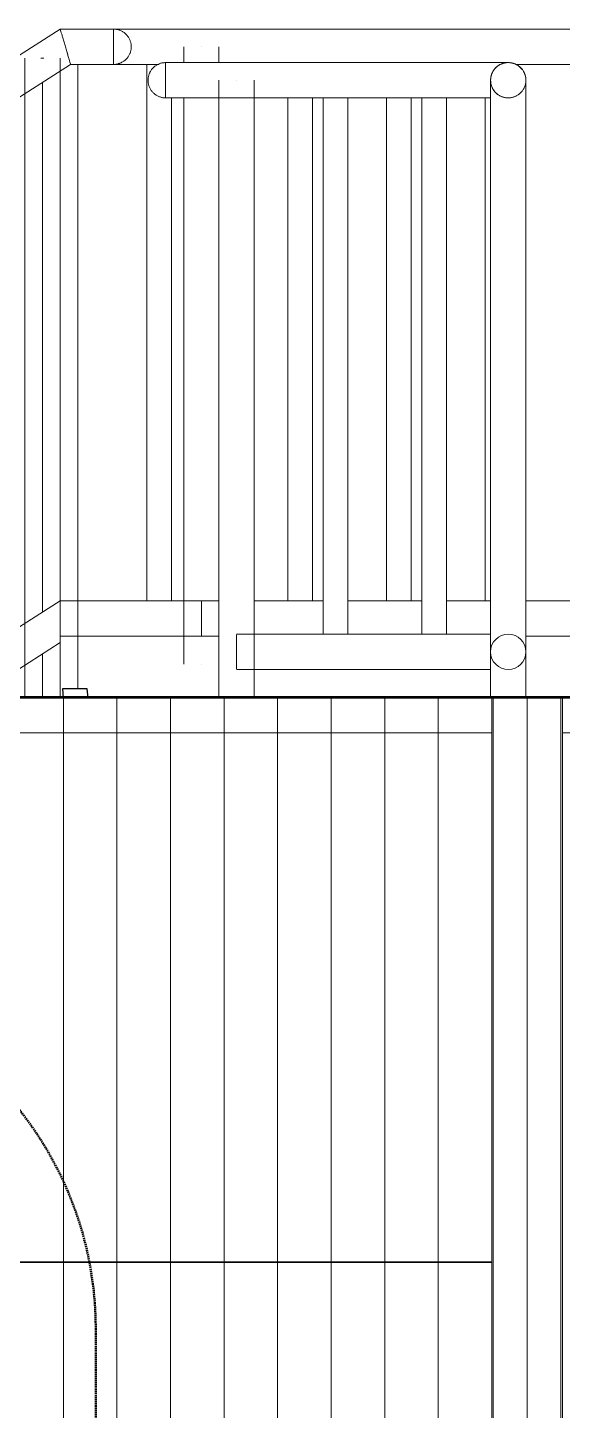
# Model space of a CAD drawing. Header units: millimetres. Extents: x -153298 to 620751, y -313239 to 250031.
# Drawn here: x 92182 to 92940, y -283512 to -281552 of the extents above; entities that cross this region are included whole.
import ezdxf

# ---------------------------------------------------------------- set-up
doc = ezdxf.new("R2010")
doc.units = ezdxf.units.MM
doc.linetypes.add('DPA_Hidden 50', pattern=[3, 2, -1])
for name, color, linetype, lineweight in [('A-DETL-GENF', 7, 'Continuous', 35), ('A-FLOR-E', 7, 'Continuous', 35), ('A-FLOR-HRAL', 7, 'Continuous', 25), ('A-GENM', 7, 'Continuous', 9), ('A-GLAZ-CURT', 7, 'Continuous', 9), ('S-STRS-E', 7, 'Continuous', 25), ('WALL-E', 7, 'Continuous', 35)]:
    doc.layers.add(name, color=color, linetype=linetype, lineweight=lineweight)

# ---------------------------------------------------------------- blocks, each defined once
blk = doc.blocks.new('DPA_CP_Entrance Louver Grill Vertical Z - Louver Grill Vertical Z-V4-2120-01 ENTRANCE 1 SECTION A')
at = {"layer": 'A-GLAZ-CURT', "color": 7}
for p, q in [((-891801.3, 113945.1), (-890360.7, 113945.1)), ((-891801.3, 113945.1), (-890360.7, 113945.1)), ((-890360.7, 113945.1), (-890410.7, 113945.1)), ((-890410.7, 113945.1), (-890360.7, 113945.1)), ((-890410.7, 113945.1), (-890408.7, 113945.1)), ((-890360.7, 113945.1), (-890410.7, 113945.1)), ((-890410.7, 106137.3), (-890410.7, 113945.1)), ((-890410.7, 113945.1), (-890410.7, 106137.3)), ((-890408.7, 113945.1), (-890360.7, 113945.1)), ((-890408.7, 113945.1), (-890408.7, 106137.3)), ((-890408.7, 113945.1), (-890408.7, 106137.3)), ((-890360.7, 106137.3), (-890360.7, 113945.1)), ((-890360.7, 113945.1), (-890360.7, 106137.3)), ((-890360.7, 113945.1), (-890360.7, 106137.3)), ((-890360.7, 113945.1), (-890360.7, 106137.3)), ((-890360.7, 113895.1), (-890360.7, 113945.1)), ((-890360.7, 113945.1), (-890360.7, 113895.1)), ((-890410.7, 113895.1), (-891751.3, 113895.1)), ((-891751.3, 113895.1), (-890410.7, 113895.1)), ((-890410.7, 113895.1), (-890410.7, 106137.3)), ((-890410.7, 113895.1), (-890410.7, 106137.3))]:
    blk.add_line(p, q, dxfattribs=at)
blk = doc.blocks.new('DPA_CP_Entrance Louver Grill Vertical Z - Louver Grill Vertical Z-V6-2120-01 ENTRANCE 1 SECTION A')
at = {"layer": 'A-GLAZ-CURT', "color": 7}
for p, q in [((-890310.7, 113945.1), (-890360.7, 113945.1)), ((-890360.7, 113945.1), (-890310.7, 113945.1)), ((-890360.7, 113945.1), (-890360.7, 106137.3)), ((-890360.7, 113945.1), (-890360.7, 106137.3)), ((-890310.7, 113945.1), (-890360.7, 113945.1)), ((-890360.7, 113945.1), (-890312.7, 113945.1)), ((-890360.7, 106137.3), (-890360.7, 113945.1)), ((-890360.7, 106137.3), (-890360.7, 113945.1)), ((-890360.7, 113895.1), (-890360.7, 113945.1)), ((-890360.7, 113945.1), (-890360.7, 113895.1)), ((-890360.7, 113945.1), (-888920.2, 113945.1)), ((-890360.7, 113945.1), (-888920.2, 113945.1)), ((-890312.7, 113945.1), (-890310.7, 113945.1)), ((-890312.7, 106137.3), (-890312.7, 113945.1)), ((-890312.7, 106137.3), (-890312.7, 113945.1)), ((-890310.7, 106137.3), (-890310.7, 113945.1)), ((-890310.7, 113945.1), (-890310.7, 106137.3)), ((-890310.7, 106137.3), (-890310.7, 113895.1)), ((-890310.7, 113895.1), (-890310.7, 106137.3)), ((-888970.2, 113895.1), (-890310.7, 113895.1)), ((-890310.7, 113895.1), (-888970.2, 113895.1))]:
    blk.add_line(p, q, dxfattribs=at)
blk = doc.blocks.new('Railing - Half Circle_25mm-14342084-2120-01 ENTRANCE 1 SECTION A')
at = {"layer": 'A-FLOR-HRAL', "color": 7, "lineweight": 9}
for p, q in [((-890946.7, 114867.5), (-890946.7, 114891.3)), ((-890946.7, 114891.3), (-890946.7, 114867.5)), ((-890946.7, 114867.5), (-890946.7, 114843.7)), ((-890946.7, 114843.7), (-890946.7, 114867.5))]:
    blk.add_line(p, q, dxfattribs=at)
at = {"layer": 'A-FLOR-HRAL', "color": 7, "lineweight": 9, "flags": 128}
for points in [[(-890946.7, 114892.5), (-890945.7, 114892.5), (-890944.7, 114892.4), (-890943.8, 114892.3), (-890942.8, 114892.2), (-890941.8, 114892), (-890940.8, 114891.8), (-890939.8, 114891.5), (-890938.9, 114891.2), (-890937.9, 114890.9), (-890937, 114890.5), (-890936.1, 114890.1), (-890935.2, 114889.7), (-890934.3, 114889.2), (-890933.5, 114888.7), (-890932.6, 114888.1), (-890931.8, 114887.6), (-890931, 114887), (-890930.3, 114886.3), (-890929.5, 114885.6), (-890928.8, 114884.9), (-890928.1, 114884.2), (-890927.5, 114883.4), (-890926.9, 114882.7), (-890926.3, 114881.8), (-890925.7, 114881), (-890925.2, 114880.2), (-890924.7, 114879.3), (-890924.2, 114878.4), (-890923.8, 114877.5), (-890923.4, 114876.6), (-890923.1, 114875.6), (-890922.8, 114874.7), (-890922.5, 114873.7), (-890922.3, 114872.7), (-890922.1, 114871.8), (-890922, 114870.8), (-890921.9, 114869.8), (-890921.8, 114868.8), (-890921.7, 114867.8), (-890921.7, 114867.5)], [(-890921.7, 114867.5), (-890921.8, 114866.5), (-890921.8, 114865.5), (-890921.9, 114864.5), (-890922.1, 114863.5), (-890922.2, 114862.5), (-890922.5, 114861.6), (-890922.7, 114860.6), (-890923, 114859.6), (-890923.3, 114858.7), (-890923.7, 114857.8), (-890924.1, 114856.9), (-890924.6, 114856), (-890925.1, 114855.1), (-890925.6, 114854.2), (-890926.1, 114853.4), (-890926.7, 114852.6), (-890927.3, 114851.8), (-890928, 114851), (-890928.6, 114850.3), (-890929.3, 114849.6), (-890930.1, 114848.9), (-890930.8, 114848.2), (-890931.6, 114847.6), (-890932.4, 114847), (-890933.2, 114846.5), (-890934.1, 114846), (-890935, 114845.5), (-890935.9, 114845), (-890936.8, 114844.6), (-890937.7, 114844.2), (-890938.6, 114843.9), (-890939.6, 114843.6), (-890940.5, 114843.3), (-890941.5, 114843.1), (-890942.5, 114842.9), (-890943.5, 114842.7), (-890944.5, 114842.6), (-890945.5, 114842.5), (-890946.5, 114842.5), (-890946.7, 114842.5)]]:
    blk.add_lwpolyline(points, dxfattribs=at)
blk = doc.blocks.new('Railing - 35mm-14411561-2120-01 ENTRANCE 1 SECTION A')
at = {"layer": 'A-FLOR-HRAL', "color": 7, "lineweight": 9}
for p, q in [((-891144.9, 114004.1), (-891144.9, 114754.8)), ((-891179.9, 114732.5), (-891179.9, 113981.8))]:
    blk.add_line(p, q, dxfattribs=at)
at = {"layer": 'A-FLOR-HRAL', "color": 7, "lineweight": 9, "flags": 128}
for points in [[(-891162.4, 114743.6), (-891170, 114738.8), (-891176.1, 114734.9), (-891179.4, 114732.7), (-891179.9, 114732.5)], [(-891144.9, 114754.8), (-891145.3, 114754.5), (-891148.7, 114752.3), (-891154.8, 114748.5), (-891162.4, 114743.6)], [(-891162.4, 113992.9), (-891154.8, 113997.8), (-891148.7, 114001.6), (-891145.3, 114003.8), (-891144.9, 114004.1)], [(-891162.4, 113992.9), (-891170, 113988.1), (-891176.1, 113984.2), (-891179.4, 113982), (-891176.1, 113984.2), (-891170, 113988.1), (-891162.4, 113992.9)]]:
    blk.add_lwpolyline(points, dxfattribs=at)
blk = doc.blocks.new('Railing - 35mm-V40-2120-01 ENTRANCE 1 SECTION A')
at = {"layer": 'A-FLOR-HRAL', "color": 7, "lineweight": 9}
for p, q in [((-891284.9, 113945.1), (-891284.9, 114665.2)), ((-891319.9, 114642.9), (-891319.9, 113945.1))]:
    blk.add_line(p, q, dxfattribs=at)
at = {"layer": 'A-FLOR-HRAL', "color": 7, "lineweight": 9, "flags": 128}
for points in [[(-891284.9, 114665.2), (-891285.3, 114664.9), (-891288.7, 114662.8), (-891294.8, 114658.9), (-891302.4, 114654)], [(-891302.4, 114654), (-891310, 114649.2), (-891316.1, 114645.3), (-891319.4, 114643.1), (-891319.9, 114642.9)]]:
    blk.add_lwpolyline(points, dxfattribs=at)
blk = doc.blocks.new('Railing - 35mm-V41-2120-01 ENTRANCE 1 SECTION A')
at = {"layer": 'A-FLOR-HRAL', "color": 7, "lineweight": 9}
for p, q in [((-891424.9, 113945.1), (-891424.9, 114575.6)), ((-891459.9, 114553.3), (-891459.9, 113945.1))]:
    blk.add_line(p, q, dxfattribs=at)
at = {"layer": 'A-FLOR-HRAL', "color": 7, "lineweight": 9, "flags": 128}
for points in [[(-891424.9, 114575.6), (-891425.3, 114575.3), (-891428.7, 114573.2), (-891434.8, 114569.3), (-891442.4, 114564.4)], [(-891442.4, 114564.4), (-891450, 114559.6), (-891456.1, 114555.7), (-891459.4, 114553.6), (-891459.9, 114553.3)]]:
    blk.add_lwpolyline(points, dxfattribs=at)
blk = doc.blocks.new('Railing - 35mm-V42-2120-01 ENTRANCE 1 SECTION A')
at = {"layer": 'A-FLOR-HRAL', "color": 7, "lineweight": 9}
for p, q in [((-891564.9, 113945.1), (-891564.9, 114486)), ((-891599.9, 114463.7), (-891599.9, 113945.1))]:
    blk.add_line(p, q, dxfattribs=at)
at = {"layer": 'A-FLOR-HRAL', "color": 7, "lineweight": 9, "flags": 128}
for points in [[(-891582.4, 114474.9), (-891590, 114470), (-891596.1, 114466.1), (-891599.4, 114464), (-891599.9, 114463.7)], [(-891564.9, 114486), (-891565.3, 114485.7), (-891568.7, 114483.6), (-891574.8, 114479.7), (-891582.4, 114474.9)]]:
    blk.add_lwpolyline(points, dxfattribs=at)
blk = doc.blocks.new('Railing - 35mm-V43-2120-01 ENTRANCE 1 SECTION A')
at = {"layer": 'A-FLOR-HRAL', "color": 7, "lineweight": 9}
for p, q in [((-891704.9, 113945.1), (-891704.9, 114396.4)), ((-891739.9, 114374.1), (-891739.9, 113945.1))]:
    blk.add_line(p, q, dxfattribs=at)
at = {"layer": 'A-FLOR-HRAL', "color": 7, "lineweight": 9, "flags": 128}
for points in [[(-891704.9, 114396.4), (-891705.3, 114396.1), (-891708.7, 114394), (-891714.8, 114390.1), (-891722.4, 114385.3)], [(-891722.4, 114385.3), (-891730, 114380.4), (-891736.1, 114376.5), (-891739.4, 114374.4), (-891739.9, 114374.1)]]:
    blk.add_lwpolyline(points, dxfattribs=at)
blk = doc.blocks.new('Railing - 35mm-V44-2120-01 ENTRANCE 1 SECTION A')
at = {"layer": 'A-FLOR-HRAL', "color": 7, "lineweight": 9}
for p, q in [((-891844.9, 113945.1), (-891844.9, 114306.8)), ((-891879.9, 114284.5), (-891879.9, 113945.1))]:
    blk.add_line(p, q, dxfattribs=at)
at = {"layer": 'A-FLOR-HRAL', "color": 7, "lineweight": 9, "flags": 128}
for points in [[(-891862.4, 114295.7), (-891870, 114290.8), (-891876.1, 114286.9), (-891879.4, 114284.8), (-891879.9, 114284.5)], [(-891844.9, 114306.8), (-891845.3, 114306.6), (-891848.7, 114304.4), (-891854.8, 114300.5), (-891862.4, 114295.7)]]:
    blk.add_lwpolyline(points, dxfattribs=at)
blk = doc.blocks.new('Railing - 35mm-V45-2120-01 ENTRANCE 1 SECTION A')
at = {"layer": 'A-FLOR-HRAL', "color": 7, "lineweight": 9}
for p, q in [((-891984.9, 113945.1), (-891984.9, 114217.2)), ((-892019.9, 114194.9), (-892019.9, 113945.1))]:
    blk.add_line(p, q, dxfattribs=at)
at = {"layer": 'A-FLOR-HRAL', "color": 7, "lineweight": 9, "flags": 128}
for points in [[(-891984.9, 114217.2), (-891985.3, 114217), (-891988.7, 114214.8), (-891994.8, 114210.9), (-892002.4, 114206.1)], [(-892002.4, 114206.1), (-892010, 114201.2), (-892016.1, 114197.4), (-892019.4, 114195.2), (-892019.9, 114194.9)]]:
    blk.add_lwpolyline(points, dxfattribs=at)
blk = doc.blocks.new('Railing - 35mm-V46-2120-01 ENTRANCE 1 SECTION A')
at = {"layer": 'A-FLOR-HRAL', "color": 7, "lineweight": 9}
for p, q in [((-892124.9, 113945.1), (-892124.9, 114127.6)), ((-892159.9, 114105.3), (-892159.9, 113945.1))]:
    blk.add_line(p, q, dxfattribs=at)
at = {"layer": 'A-FLOR-HRAL', "color": 7, "lineweight": 9, "flags": 128}
for points in [[(-892142.4, 114116.5), (-892150, 114111.7), (-892156.1, 114107.8), (-892159.4, 114105.6), (-892159.9, 114105.3)], [(-892124.9, 114127.6), (-892125.3, 114127.4), (-892128.7, 114125.2), (-892134.8, 114121.3), (-892142.4, 114116.5)]]:
    blk.add_lwpolyline(points, dxfattribs=at)
blk = doc.blocks.new('Railing - 35mm-V47-2120-01 ENTRANCE 1 SECTION A')
at = {"layer": 'A-FLOR-HRAL', "color": 7, "lineweight": 9}
for p, q in [((-892264.9, 113945.1), (-892264.9, 114038.1)), ((-892299.9, 114015.8), (-892299.9, 113945.1))]:
    blk.add_line(p, q, dxfattribs=at)
at = {"layer": 'A-FLOR-HRAL', "color": 7, "lineweight": 9, "flags": 128}
for points in [[(-892264.9, 114038.1), (-892265.3, 114037.8), (-892268.7, 114035.6), (-892274.8, 114031.7), (-892282.4, 114026.9)], [(-892282.4, 114026.9), (-892290, 114022.1), (-892296.1, 114018.2), (-892299.4, 114016), (-892299.9, 114015.8)]]:
    blk.add_lwpolyline(points, dxfattribs=at)
blk = doc.blocks.new('Railing - 35mm-V48-2120-01 ENTRANCE 1 SECTION A')
at = {"layer": 'A-FLOR-HRAL', "color": 7, "lineweight": 9}
blk.add_line((-892404.9, 113945.1), (-892404.9, 113948.5), dxfattribs=at)
at = {"layer": 'A-FLOR-HRAL', "color": 7, "lineweight": 9, "flags": 128}
blk.add_lwpolyline([(-892404.9, 113948.5), (-892405.3, 113948.2), (-892408.7, 113946), (-892409.9, 113945.3)], dxfattribs=at)
blk = doc.blocks.new('Railing - Post_50mm-18334294-2120-01 ENTRANCE 1 SECTION A')
at = {"layer": 'A-FLOR-HRAL', "color": 7, "lineweight": 9}
for p, q in [((-891072.4, 114851.5), (-891072.4, 113945.1)), ((-891047.4, 114851.5), (-891050.1, 114851.5)), ((-891045.8, 114851.5), (-891047.4, 114851.5)), ((-891022.4, 113945.1), (-891022.4, 114851.5))]:
    blk.add_line(p, q, dxfattribs=at)
blk = doc.blocks.new('Railing - Railing-8634568-2120-01 ENTRANCE 1 SECTION A')
at = {"layer": 'A-FLOR-HRAL', "color": 7, "lineweight": 9}
for p, q in [((-891022.4, 114082.5), (-891237.1, 113945.1)), ((-891144.3, 113945.1), (-891022.4, 114023.2))]:
    blk.add_line(p, q, dxfattribs=at)
at = {"layer": 'A-FLOR-HRAL', "color": 7, "lineweight": 9, "flags": 128}
for points in [[(-891022.4, 114082.5), (-891022.4, 114081.5), (-891022.4, 114078.5), (-891022.4, 114073.8), (-891022.4, 114067.7), (-891022.4, 114060.5), (-891022.4, 114052.8)], [(-891022.4, 114052.8), (-891022.4, 114045.1), (-891022.4, 114038), (-891022.4, 114031.8), (-891022.4, 114027.1), (-891022.4, 114024.2), (-891022.4, 114023.2)]]:
    blk.add_lwpolyline(points, dxfattribs=at)
at = {"color": 7}
for name in ['Railing - Post_50mm-18334294-2120-01 ENTRANCE 1 SECTION A', 'Railing - 35mm-14411561-2120-01 ENTRANCE 1 SECTION A', 'Railing - 35mm-V40-2120-01 ENTRANCE 1 SECTION A', 'Railing - 35mm-V41-2120-01 ENTRANCE 1 SECTION A', 'Railing - 35mm-V42-2120-01 ENTRANCE 1 SECTION A', 'Railing - 35mm-V43-2120-01 ENTRANCE 1 SECTION A', 'Railing - 35mm-V44-2120-01 ENTRANCE 1 SECTION A', 'Railing - 35mm-V45-2120-01 ENTRANCE 1 SECTION A', 'Railing - 35mm-V46-2120-01 ENTRANCE 1 SECTION A', 'Railing - 35mm-V47-2120-01 ENTRANCE 1 SECTION A', 'Railing - 35mm-V48-2120-01 ENTRANCE 1 SECTION A']:
    blk.add_blockref(name, (0, 0), dxfattribs=at)
blk = doc.blocks.new('Top Rail Type - Half Circle_25mm-14342084-2120-01 ENTRANCE 1 SECTION A')
at = {"layer": 'A-FLOR-HRAL', "color": 7, "lineweight": 9}
for p, q in [((-890946.7, 114867.5), (-890946.7, 114891.3)), ((-890946.7, 114891.3), (-890946.7, 114867.5)), ((-890946.7, 114867.5), (-890946.7, 114843.7)), ((-890946.7, 114843.7), (-890946.7, 114867.5))]:
    blk.add_line(p, q, dxfattribs=at)
at = {"layer": 'A-FLOR-HRAL', "color": 7, "lineweight": 9, "flags": 128}
for points in [[(-890946.7, 114892.5), (-890945.7, 114892.5), (-890944.7, 114892.4), (-890943.8, 114892.3), (-890942.8, 114892.2), (-890941.8, 114892), (-890940.8, 114891.8), (-890939.8, 114891.5), (-890938.9, 114891.2), (-890937.9, 114890.9), (-890937, 114890.5), (-890936.1, 114890.1), (-890935.2, 114889.7), (-890934.3, 114889.2), (-890933.5, 114888.7), (-890932.6, 114888.1), (-890931.8, 114887.6), (-890931, 114887), (-890930.3, 114886.3), (-890929.5, 114885.6), (-890928.8, 114884.9), (-890928.1, 114884.2), (-890927.5, 114883.4), (-890926.9, 114882.7), (-890926.3, 114881.8), (-890925.7, 114881), (-890925.2, 114880.2), (-890924.7, 114879.3), (-890924.2, 114878.4), (-890923.8, 114877.5), (-890923.4, 114876.6), (-890923.1, 114875.6), (-890922.8, 114874.7), (-890922.5, 114873.7), (-890922.3, 114872.7), (-890922.1, 114871.8), (-890922, 114870.8), (-890921.9, 114869.8), (-890921.8, 114868.8), (-890921.7, 114867.8), (-890921.7, 114867.5)], [(-890921.7, 114867.5), (-890921.8, 114866.5), (-890921.8, 114865.5), (-890921.9, 114864.5), (-890922.1, 114863.5), (-890922.2, 114862.5), (-890922.5, 114861.6), (-890922.7, 114860.6), (-890923, 114859.6), (-890923.3, 114858.7), (-890923.7, 114857.8), (-890924.1, 114856.9), (-890924.6, 114856), (-890925.1, 114855.1), (-890925.6, 114854.2), (-890926.1, 114853.4), (-890926.7, 114852.6), (-890927.3, 114851.8), (-890928, 114851), (-890928.6, 114850.3), (-890929.3, 114849.6), (-890930.1, 114848.9), (-890930.8, 114848.2), (-890931.6, 114847.6), (-890932.4, 114847), (-890933.2, 114846.5), (-890934.1, 114846), (-890935, 114845.5), (-890935.9, 114845), (-890936.8, 114844.6), (-890937.7, 114844.2), (-890938.6, 114843.9), (-890939.6, 114843.6), (-890940.5, 114843.3), (-890941.5, 114843.1), (-890942.5, 114842.9), (-890943.5, 114842.7), (-890944.5, 114842.6), (-890945.5, 114842.5), (-890946.5, 114842.5), (-890946.7, 114842.5)]]:
    blk.add_lwpolyline(points, dxfattribs=at)
blk = doc.blocks.new('Top Rail Type - Top Rail_Internal_-8634572-2120-01 ENTRANCE 1 SECTION A')
at = {"layer": 'A-FLOR-HRAL', "color": 7, "lineweight": 9}
for p, q in [((-891022.4, 114892.5), (-892502.8, 113945.1)), ((-890946.7, 114892.5), (-891022.4, 114892.5)), ((-890946.7, 114892.5), (-890946.7, 114867.5)), ((-890946.7, 114874), (-890946.7, 114891.7)), ((-890946.7, 114867.5), (-890946.7, 114874)), ((-890946.7, 114867.5), (-890946.7, 114842.5)), ((-890946.7, 114843.4), (-890946.7, 114867.5)), ((-892410.1, 113945.1), (-891007.7, 114842.5)), ((-891007.7, 114842.5), (-890946.7, 114842.5))]:
    blk.add_line(p, q, dxfattribs=at)
for points in [[(-891015.1, 114867.5), (-891015.7, 114869.7), (-891017, 114874.1), (-891018.8, 114880.2), (-891020.3, 114885.4), (-891021.5, 114889.4), (-891022.2, 114891.9), (-891022.4, 114892.5), (-891022.4, 114892.5)], [(-891022.1, 114891.7), (-891022, 114891.1), (-891021.5, 114889.4), (-891020.3, 114885.4), (-891018.8, 114880.2), (-891017, 114874.1), (-891015.7, 114869.7), (-891015.1, 114867.5)], [(-891015.1, 114867.5), (-891014.4, 114865.3), (-891013.1, 114861), (-891011.4, 114854.9), (-891009.8, 114849.6), (-891008.7, 114845.6), (-891008.2, 114843.9), (-891008, 114843.4)]]:
    blk.add_open_spline(points, degree=3, dxfattribs=at)
blk.add_open_spline([(-891007.7, 114842.5), (-891007.7, 114842.5), (-891008.3, 114844.3), (-891009.8, 114849.6), (-891011.4, 114854.9), (-891013.1, 114861), (-891014.4, 114865.3), (-891015.1, 114867.5)], degree=3, knots=[0.5, 0.5, 0.5, 0.5, 0.6666667, 0.75, 0.8333333, 0.9166667, 1, 1, 1, 1], dxfattribs=at)
blk = doc.blocks.new('Railing - 35mm-14343221-2120-01 ENTRANCE 1 SECTION A')
at = {"layer": 'A-FLOR-HRAL', "color": 7, "lineweight": 9}
for p, q in [((-890509.9, 114795.1), (-890509.9, 114035.1)), ((-890492.4, 114795.1), (-890509.9, 114795.1)), ((-890474.9, 114795.1), (-890492.4, 114795.1)), ((-890474.9, 114035.1), (-890474.9, 114795.1)), ((-890509.9, 114035.1), (-890492.4, 114035.1)), ((-890492.4, 114035.1), (-890474.9, 114035.1))]:
    blk.add_line(p, q, dxfattribs=at)
blk = doc.blocks.new('Railing - Post_50mm-14343219-2120-01 ENTRANCE 1 SECTION A')
at = {"layer": 'A-FLOR-HRAL', "color": 7, "lineweight": 9}
for p, q in [((-890412.4, 114820.1), (-890412.4, 113945.1)), ((-890362.4, 113945.1), (-890362.4, 114820.1)), ((-890387.4, 113945.1), (-890387.4, 113945.1)), ((-890387.4, 113945.1), (-890387.4, 113945.1))]:
    blk.add_line(p, q, dxfattribs=at)
blk = doc.blocks.new('Railing - Post_50mm-V49-2120-01 ENTRANCE 1 SECTION A')
at = {"layer": 'A-FLOR-HRAL', "color": 7, "lineweight": 9}
for p, q in [((-890412.4, 114820.1), (-890412.4, 113945.1)), ((-890362.4, 113945.1), (-890362.4, 114820.1)), ((-890412.4, 113945.1), (-890362.4, 113945.1)), ((-890362.4, 113945.1), (-890412.4, 113945.1))]:
    blk.add_line(p, q, dxfattribs=at)
blk = doc.blocks.new('Railing - Post_50mm-V50-2120-01 ENTRANCE 1 SECTION A')
at = {"layer": 'A-FLOR-HRAL', "color": 7, "lineweight": 9}
for p, q in [((-890797.4, 114820.1), (-890797.4, 113945.1)), ((-890772.4, 114820.1), (-890772.4, 114820.1)), ((-890772.4, 114820.1), (-890772.4, 114820.1)), ((-890747.4, 113945.1), (-890747.4, 114820.1)), ((-890772.4, 113945.1), (-890772.4, 113945.1)), ((-890772.4, 113945.1), (-890772.4, 113945.1))]:
    blk.add_line(p, q, dxfattribs=at)
blk = doc.blocks.new('Railing - Railing-8671152-2120-01 ENTRANCE 1 SECTION A')
at = {"layer": 'A-FLOR-HRAL', "color": 7, "lineweight": 9}
for p, q in [((-890412.4, 114035.1), (-890772.4, 114035.1)), ((-890772.4, 114010.1), (-890772.4, 114034.3)), ((-890772.4, 114034.3), (-890772.4, 114010.1)), ((-890772.4, 114010.1), (-890772.4, 113986)), ((-890772.4, 113986), (-890772.4, 114010.1)), ((-890772.4, 113985.1), (-890412.4, 113985.1))]:
    blk.add_line(p, q, dxfattribs=at)
for start, end in [(0, 180), (180, 0)]:
    blk.add_arc((-890387.4, 114010.1), 25, start, end, dxfattribs=at)
at = {"color": 7}
for name, p in [('Railing - Post_50mm-V50-2120-01 ENTRANCE 1 SECTION A', (0, 0)), ('Railing - Post_50mm-14343219-2120-01 ENTRANCE 1 SECTION A', (0, 0)), ('Railing - Post_50mm-V49-2120-01 ENTRANCE 1 SECTION A', (0, 0)), ('Railing - 35mm-14343221-2120-01 ENTRANCE 1 SECTION A', (-140, 0)), ('Railing - 35mm-14343221-2120-01 ENTRANCE 1 SECTION A', (0, 0))]:
    blk.add_blockref(name, p, dxfattribs=at)
blk = doc.blocks.new('Top Rail Type - Half Circle_25mm-V51-2120-01 ENTRANCE 1 SECTION A')
at = {"layer": 'A-FLOR-HRAL', "color": 7, "lineweight": 9, "flags": 128}
for points in [[(-890362.4, 114820.1), (-890362.4, 114821.1), (-890362.5, 114822.1), (-890362.6, 114823.1), (-890362.7, 114824.1), (-890362.9, 114825.1), (-890363.1, 114826.1), (-890363.3, 114827), (-890363.6, 114828), (-890364, 114828.9), (-890364.3, 114829.9), (-890364.8, 114830.8), (-890365.2, 114831.7), (-890365.7, 114832.5), (-890366.2, 114833.4), (-890366.7, 114834.2), (-890367.3, 114835.1), (-890367.9, 114835.8), (-890368.6, 114836.6), (-890369.3, 114837.3), (-890370, 114838.1), (-890370.7, 114838.7), (-890371.4, 114839.4), (-890372.2, 114840), (-890373, 114840.6), (-890373.9, 114841.2), (-890374.7, 114841.7), (-890375.6, 114842.2), (-890376.5, 114842.6), (-890377.4, 114843), (-890378.3, 114843.4), (-890379.3, 114843.8), (-890380.2, 114844.1), (-890381.2, 114844.3), (-890382.1, 114844.6), (-890383.1, 114844.8), (-890384.1, 114844.9), (-890385.1, 114845), (-890386.1, 114845.1), (-890387.1, 114845.1), (-890388.1, 114845.1), (-890389.1, 114845.1), (-890390.1, 114845), (-890391.1, 114844.8), (-890392.1, 114844.7), (-890393.1, 114844.5), (-890394, 114844.2), (-890395, 114843.9), (-890395.9, 114843.6), (-890396.9, 114843.3), (-890397.8, 114842.9), (-890398.7, 114842.4), (-890399.6, 114841.9), (-890400.4, 114841.4), (-890401.3, 114840.9), (-890402.1, 114840.3), (-890402.9, 114839.7), (-890403.7, 114839.1), (-890404.4, 114838.4), (-890405.1, 114837.7), (-890405.8, 114837), (-890406.5, 114836.3), (-890407.1, 114835.5), (-890407.7, 114834.7), (-890408.3, 114833.9), (-890408.8, 114833), (-890409.3, 114832.1), (-890409.8, 114831.3), (-890410.2, 114830.4), (-890410.6, 114829.4), (-890410.9, 114828.5), (-890411.2, 114827.5), (-890411.5, 114826.6), (-890411.8, 114825.6), (-890412, 114824.6), (-890412.1, 114823.6), (-890412.2, 114822.7), (-890412.3, 114821.7), (-890412.4, 114820.7), (-890412.4, 114820.1)], [(-890412.4, 114820.1), (-890412.4, 114819.1), (-890412.3, 114818.1), (-890412.2, 114817.1), (-890412.1, 114816.1), (-890411.9, 114815.2), (-890411.7, 114814.2), (-890411.4, 114813.2), (-890411.1, 114812.3), (-890410.8, 114811.3), (-890410.4, 114810.4), (-890410, 114809.5), (-890409.5, 114808.6), (-890409.1, 114807.7), (-890408.6, 114806.8), (-890408, 114806), (-890407.4, 114805.2), (-890406.8, 114804.4), (-890406.2, 114803.6), (-890405.5, 114802.9), (-890404.8, 114802.2), (-890404.1, 114801.5), (-890403.3, 114800.9), (-890402.5, 114800.2), (-890401.7, 114799.6), (-890400.9, 114799.1), (-890400, 114798.6), (-890399.2, 114798.1), (-890398.3, 114797.6), (-890397.4, 114797.2), (-890396.4, 114796.8), (-890395.5, 114796.5), (-890394.5, 114796.2), (-890393.6, 114795.9), (-890392.6, 114795.7), (-890391.6, 114795.5), (-890390.6, 114795.3), (-890389.6, 114795.2), (-890388.6, 114795.2), (-890387.6, 114795.1), (-890386.6, 114795.1), (-890385.6, 114795.2), (-890384.6, 114795.3), (-890383.7, 114795.4), (-890382.7, 114795.6), (-890381.7, 114795.8), (-890380.7, 114796), (-890379.8, 114796.3), (-890378.8, 114796.6), (-890377.9, 114797), (-890377, 114797.4), (-890376.1, 114797.8), (-890375.2, 114798.3), (-890374.3, 114798.8), (-890373.5, 114799.3), (-890372.7, 114799.9), (-890371.9, 114800.5), (-890371.1, 114801.1), (-890370.3, 114801.8), (-890369.6, 114802.5), (-890368.9, 114803.2), (-890368.3, 114804), (-890367.6, 114804.8), (-890367.1, 114805.6), (-890366.5, 114806.4), (-890366, 114807.2), (-890365.5, 114808.1), (-890365, 114809), (-890364.6, 114809.9), (-890364.2, 114810.8), (-890363.8, 114811.7), (-890363.5, 114812.7), (-890363.2, 114813.7), (-890363, 114814.6), (-890362.8, 114815.6), (-890362.6, 114816.6), (-890362.5, 114817.6), (-890362.4, 114818.6), (-890362.4, 114819.6), (-890362.4, 114820.1)]]:
    blk.add_lwpolyline(points, dxfattribs=at)
at = {"layer": 'A-FLOR-HRAL', "color": 7, "lineweight": 9}
for start, end in [(102.3552, 113.4362), (70.2517, 78.6458), (59.8368, 66.3247), (139.3574, 150.8463), (180, 190.9892), (210.8973, 222.2397), (246.5514, 257.6448), (281.1771, 296.6854)]:
    blk.add_arc((-890387.4, 114820.1), 25, start, end, dxfattribs=at)
blk = doc.blocks.new('Top Rail Type - Half Circle_25mm-V52-2120-01 ENTRANCE 1 SECTION A')
at = {"layer": 'A-FLOR-HRAL', "color": 7, "lineweight": 9}
for p, q in [((-890873, 114820.1), (-890873, 114843.9)), ((-890873, 114843.9), (-890873, 114820.1)), ((-890873, 114820.1), (-890873, 114796.3)), ((-890873, 114796.3), (-890873, 114820.1))]:
    blk.add_line(p, q, dxfattribs=at)
at = {"layer": 'A-FLOR-HRAL', "color": 7, "lineweight": 9, "flags": 128}
for points in [[(-890898, 114820.1), (-890898, 114821.1), (-890897.9, 114822.1), (-890897.8, 114823.1), (-890897.7, 114824.1), (-890897.5, 114825.1), (-890897.3, 114826.1), (-890897, 114827), (-890896.7, 114828), (-890896.4, 114828.9), (-890896, 114829.9), (-890895.6, 114830.8), (-890895.2, 114831.7), (-890894.7, 114832.5), (-890894.2, 114833.4), (-890893.6, 114834.2), (-890893.1, 114835.1), (-890892.4, 114835.8), (-890891.8, 114836.6), (-890891.1, 114837.3), (-890890.4, 114838.1), (-890889.7, 114838.7), (-890888.9, 114839.4), (-890888.1, 114840), (-890887.3, 114840.6), (-890886.5, 114841.2), (-890885.7, 114841.7), (-890884.8, 114842.2), (-890883.9, 114842.6), (-890883, 114843), (-890882.1, 114843.4), (-890881.1, 114843.8), (-890880.2, 114844.1), (-890879.2, 114844.3), (-890878.2, 114844.6), (-890877.2, 114844.8), (-890876.3, 114844.9), (-890875.3, 114845), (-890874.3, 114845.1), (-890873.3, 114845.1), (-890873, 114845.1)], [(-890873, 114795.1), (-890874, 114795.1), (-890875, 114795.2), (-890876, 114795.3), (-890877, 114795.4), (-890878, 114795.6), (-890878.9, 114795.8), (-890879.9, 114796.1), (-890880.9, 114796.4), (-890881.8, 114796.7), (-890882.7, 114797.1), (-890883.6, 114797.5), (-890884.5, 114797.9), (-890885.4, 114798.4), (-890886.3, 114798.9), (-890887.1, 114799.5), (-890887.9, 114800.1), (-890888.7, 114800.7), (-890889.5, 114801.3), (-890890.2, 114802), (-890890.9, 114802.7), (-890891.6, 114803.4), (-890892.3, 114804.2), (-890892.9, 114805), (-890893.5, 114805.8), (-890894, 114806.6), (-890894.6, 114807.5), (-890895, 114808.3), (-890895.5, 114809.2), (-890895.9, 114810.1), (-890896.3, 114811.1), (-890896.6, 114812), (-890897, 114813), (-890897.2, 114813.9), (-890897.4, 114814.9), (-890897.6, 114815.9), (-890897.8, 114816.9), (-890897.9, 114817.9), (-890898, 114818.9), (-890898, 114819.9), (-890898, 114820.1)]]:
    blk.add_lwpolyline(points, dxfattribs=at)
blk = doc.blocks.new('Top Rail Type - Top Rail_Internal_-8671159-2120-01 ENTRANCE 1 SECTION A')
at = {"layer": 'A-FLOR-HRAL', "color": 7, "lineweight": 9}
for p, q in [((-890772.4, 114845.1), (-890873, 114845.1)), ((-890873, 114820.1), (-890873, 114845.1)), ((-890873, 114844.3), (-890873, 114820.1)), ((-890387.4, 114845.1), (-890772.4, 114845.1)), ((-890873, 114820.1), (-890873, 114796)), ((-890873, 114795.1), (-890873, 114820.1)), ((-890873, 114795.1), (-890772.4, 114795.1)), ((-890772.4, 114795.1), (-890412.3, 114795.1))]:
    blk.add_line(p, q, dxfattribs=at)
for start, end in [(37.7506, 180), (0, 34.6992), (180, 322.2494), (325.3008, 0)]:
    blk.add_arc((-890387.4, 114820.1), 25, start, end, dxfattribs=at)
for points, knots in [([(-890412.4, 114820.1), (-890412.4, 114822.3), (-890411.9, 114825.6), (-890410.5, 114829.7), (-890409.1, 114832.7), (-890407.6, 114834.9), (-890406.2, 114836.6), (-890404.7, 114838.2), (-890402.6, 114840), (-890400.4, 114841.5), (-890398.4, 114842.6), (-890396.9, 114843.2), (-890395.4, 114843.8), (-890393.8, 114844.3), (-890392.3, 114844.7), (-890390.6, 114844.9), (-890389, 114845.1), (-890387.4, 114845.1), (-890385.7, 114845.1), (-890384.1, 114844.9), (-890382.5, 114844.7), (-890380.9, 114844.3), (-890379.3, 114843.8), (-890377.8, 114843.2), (-890376.3, 114842.6), (-890374.9, 114841.8), (-890373.5, 114840.9), (-890371.7, 114839.7), (-890370.1, 114838.2), (-890368.6, 114836.6), (-890367.9, 114835.8), (-890367.5, 114835.3)], [0, 0, 0, 0, 0.0833333, 0.125, 0.1666667, 0.2083333, 0.2291667, 0.25, 0.2916667, 0.3333333, 0.3541667, 0.375, 0.3958333, 0.4166667, 0.4375, 0.4583333, 0.4791667, 0.5, 0.5208333, 0.5416667, 0.5625, 0.5833333, 0.6041667, 0.625, 0.6458333, 0.6666667, 0.6875, 0.7083333, 0.75, 0.7708333, 0.7916667, 0.7916667, 0.7916667, 0.7916667]), ([(-890366.8, 114834.4), (-890366.4, 114833.8), (-890365.5, 114832.3), (-890364.2, 114829.7), (-890362.8, 114825.6), (-890362.4, 114822.3), (-890362.4, 114820.1)], [0.8072268, 0.8072268, 0.8072268, 0.8072268, 0.8333333, 0.875, 0.9166667, 1, 1, 1, 1])]:
    blk.add_open_spline(points, degree=3, knots=knots, dxfattribs=at)
blk = doc.blocks.new('GM_Louver Grill Vertical Z - Z Profile-V65-2120-01 ENTRANCE 1 SECTION A')
at = {"layer": 'A-GENM', "color": 7}
blk.add_line((-891018, 106137.3), (-891018, 113945.1), dxfattribs=at)
blk = doc.blocks.new('Railing - 35mm-V215-2120-01 ENTRANCE 1 SECTION A')
at = {"layer": 'A-FLOR-HRAL', "color": 7, "lineweight": 9}
for p, q in [((-890419.9, 114082.5), (-890419.9, 114795.1)), ((-890412.6, 114082.5), (-890419.9, 114082.5))]:
    blk.add_line(p, q, dxfattribs=at)
blk = doc.blocks.new('Railing - 35mm-V216-2120-01 ENTRANCE 1 SECTION A')
at = {"layer": 'A-FLOR-HRAL', "color": 7, "lineweight": 9}
for p, q in [((-890559.9, 114082.5), (-890559.9, 114795.1)), ((-890524.9, 114795.1), (-890524.9, 114082.5)), ((-890542.4, 114082.5), (-890559.9, 114082.5)), ((-890524.9, 114082.5), (-890542.4, 114082.5))]:
    blk.add_line(p, q, dxfattribs=at)
blk = doc.blocks.new('Railing - 35mm-V217-2120-01 ENTRANCE 1 SECTION A')
at = {"layer": 'A-FLOR-HRAL', "color": 7, "lineweight": 9}
for p, q in [((-890699.9, 114082.5), (-890699.9, 114795.3)), ((-890664.9, 114795.1), (-890664.9, 114082.5)), ((-890682.4, 114082.5), (-890699.9, 114082.5)), ((-890664.9, 114082.5), (-890682.4, 114082.5))]:
    blk.add_line(p, q, dxfattribs=at)
blk = doc.blocks.new('Railing - 35mm-V218-2120-01 ENTRANCE 1 SECTION A')
at = {"layer": 'A-FLOR-HRAL', "color": 7, "lineweight": 9}
for p, q in [((-890899.9, 114082.5), (-890899.9, 114842.5)), ((-890899.9, 114842.5), (-890882.4, 114842.5)), ((-890864.9, 114795.1), (-890864.9, 114082.5)), ((-890882.4, 114082.5), (-890899.9, 114082.5)), ((-890864.9, 114082.5), (-890882.4, 114082.5))]:
    blk.add_line(p, q, dxfattribs=at)
blk = doc.blocks.new('Railing - Post_50mm-V230-2120-01 ENTRANCE 1 SECTION A')
at = {"layer": 'A-FLOR-HRAL', "color": 7, "lineweight": 9}
for p, q in [((-890847.4, 114844.9), (-890847.4, 114867.5)), ((-890822.4, 114867.5), (-890822.4, 114867.5)), ((-890822.4, 114867.5), (-890822.4, 114867.5)), ((-890797.4, 114867.5), (-890797.4, 114845.1)), ((-890847.4, 113992.5), (-890847.4, 114795.1)), ((-890822.4, 113992.5), (-890822.4, 113992.5)), ((-890822.4, 113992.5), (-890822.4, 113992.5))]:
    blk.add_line(p, q, dxfattribs=at)
blk = doc.blocks.new('Railing - Post_50mm-18334296-2120-01 ENTRANCE 1 SECTION A')
at = {"layer": 'A-FLOR-HRAL', "color": 7, "lineweight": 9}
for p, q in [((-891014.8, 114867.5), (-891014.8, 114867.5)), ((-890997.4, 114842.7), (-890997.4, 113957.5)), ((-891047.4, 114066.5), (-891047.4, 114817.2)), ((-891047.4, 113945.1), (-891047.4, 114007.2))]:
    blk.add_line(p, q, dxfattribs=at)
blk = doc.blocks.new('Railing - Railing-14946120-2120-01 ENTRANCE 1 SECTION A')
at = {"layer": 'A-FLOR-HRAL', "color": 7, "lineweight": 9}
for p, q in [((-890822.4, 114082.5), (-891022.4, 114082.5)), ((-890797.4, 114082.5), (-890822.4, 114082.5)), ((-890822.4, 114057.5), (-890822.4, 114081.7)), ((-890822.4, 114081.7), (-890822.4, 114057.5)), ((-890822.4, 114057.5), (-890822.4, 114081.7)), ((-890822.4, 114081.7), (-890822.4, 114057.5)), ((-890649.9, 114082.5), (-890747.4, 114082.5)), ((-890509.9, 114082.5), (-890614.9, 114082.5)), ((-890412.4, 114082.5), (-890474.9, 114082.5)), ((-889062.4, 114082.5), (-890362.4, 114082.5)), ((-890822.4, 114057.5), (-890822.4, 114033.4)), ((-890822.4, 114033.4), (-890822.4, 114057.5)), ((-890822.4, 114057.5), (-890822.4, 114033.4)), ((-890822.4, 114033.4), (-890822.4, 114057.5)), ((-891022.4, 114032.5), (-890822.4, 114032.5)), ((-890822.4, 114032.5), (-890797.4, 114032.5)), ((-890362.4, 114032.5), (-889062.4, 114032.5))]:
    blk.add_line(p, q, dxfattribs=at)
at = {"color": 7}
for name in ['Railing - Post_50mm-18334296-2120-01 ENTRANCE 1 SECTION A', 'Railing - Post_50mm-V230-2120-01 ENTRANCE 1 SECTION A', 'Railing - 35mm-V218-2120-01 ENTRANCE 1 SECTION A', 'Railing - 35mm-V217-2120-01 ENTRANCE 1 SECTION A', 'Railing - 35mm-V216-2120-01 ENTRANCE 1 SECTION A', 'Railing - 35mm-V215-2120-01 ENTRANCE 1 SECTION A']:
    blk.add_blockref(name, (0, 0), dxfattribs=at)
blk = doc.blocks.new('Top Rail Type - Top Rail_Internal_-14946124-2120-01 ENTRANCE 1 SECTION A')
at = {"layer": 'A-FLOR-HRAL', "color": 7, "lineweight": 9}
for p, q in [((-890822.4, 114892.5), (-890946.7, 114892.5)), ((-889037.4, 114892.5), (-890822.4, 114892.5)), ((-890946.7, 114842.5), (-890882.3, 114842.5)), ((-890376.7, 114842.5), (-889062.3, 114842.5))]:
    blk.add_line(p, q, dxfattribs=at)
for start, end in [(37.7506, 180), (0, 34.6992), (180, 322.2494), (325.3008, 0)]:
    blk.add_arc((-889037.4, 114867.5), 25, start, end, dxfattribs=at)
for points in [[(-891015.1, 114867.5), (-891015.7, 114869.7), (-891017, 114874.1), (-891018.8, 114880.2), (-891020.3, 114885.4), (-891021.5, 114889.4), (-891022, 114891.1), (-891022.1, 114891.7)], [(-891022.1, 114891.7), (-891022, 114891.1), (-891021.5, 114889.4), (-891020.3, 114885.4), (-891018.8, 114880.2), (-891017, 114874.1), (-891015.7, 114869.7), (-891015.1, 114867.5)], [(-889062.4, 114867.5), (-889062.4, 114869.7), (-889062.1, 114871.9), (-889061.5, 114874)], [(-889013.2, 114874), (-889012.7, 114871.9), (-889012.4, 114869.7), (-889012.4, 114867.5)]]:
    blk.add_open_spline(points, degree=3, dxfattribs=at)
for points, knots in [([(-889061.5, 114874), (-889061.2, 114875), (-889060.5, 114877.1), (-889059.1, 114880), (-889057.6, 114882.3), (-889056.2, 114884), (-889054.7, 114885.6), (-889052.6, 114887.4), (-889050.4, 114888.9), (-889048.4, 114889.9), (-889046.9, 114890.6), (-889045.4, 114891.2), (-889043.8, 114891.7), (-889042.3, 114892), (-889040.6, 114892.3), (-889039, 114892.5), (-889037.4, 114892.5), (-889035.7, 114892.5), (-889034.1, 114892.3), (-889032.6, 114892.1), (-889031.6, 114891.9), (-889031.2, 114891.7)], [0.0833333, 0.0833333, 0.0833333, 0.0833333, 0.125, 0.1666667, 0.2083333, 0.2291667, 0.25, 0.2916667, 0.3333333, 0.3541667, 0.375, 0.3958333, 0.4166667, 0.4375, 0.4583333, 0.4791667, 0.5, 0.5208333, 0.5416667, 0.5625, 0.5790963, 0.5790963, 0.5790963, 0.5790963]), ([(-889030.9, 114891.7), (-889030.4, 114891.5), (-889029.3, 114891.2), (-889027.8, 114890.6), (-889026.3, 114889.9), (-889024.9, 114889.2), (-889023.5, 114888.3), (-889021.7, 114887), (-889020.1, 114885.6), (-889018.6, 114884), (-889017.9, 114883.2), (-889017.5, 114882.7)], [0.5833333, 0.5833333, 0.5833333, 0.5833333, 0.6041667, 0.625, 0.6458333, 0.6666667, 0.6875, 0.7083333, 0.75, 0.7708333, 0.7916667, 0.7916667, 0.7916667, 0.7916667]), ([(-889016.8, 114881.7), (-889016.4, 114881.2), (-889015.5, 114879.7), (-889014.2, 114877.1), (-889013.5, 114875), (-889013.2, 114874)], [0.8072268, 0.8072268, 0.8072268, 0.8072268, 0.8333333, 0.875, 0.9166667, 0.9166667, 0.9166667, 0.9166667]), ([(-891011.7, 114856.2), (-891012.2, 114857.7), (-891013.3, 114861.4), (-891014.4, 114865.3), (-891015.1, 114867.5)], [0.850189, 0.850189, 0.850189, 0.850189, 0.9166667, 1, 1, 1, 1])]:
    blk.add_open_spline(points, degree=3, knots=knots, dxfattribs=at)
blk = doc.blocks.new('DPA_AN_Callout - DPA_AN_Callout-17956040-2120-01 ENTRANCE 1 SECTION A')
at = {"layer": 'A-DETL-GENF', "color": 7, "linetype": 'DPA_Hidden 50', "lineweight": 50}
blk.add_line((-890972.1, 113050.4), (-890972.1, 111889.1), dxfattribs=at)
blk.add_arc((-891472.1, 113050.4), 500, 0, 90, dxfattribs=at)

msp = doc.modelspace()

# ---------------------------------------------------------------- linework, layer by layer
at = {"color": 7}
msp.add_lwpolyline([(88568.6559, -282500.0016), (101532.88, -282500.0016), (101532.88, -290896.753), (88568.6559, -290896.753)], close=True, dxfattribs=at)
at = {"layer": 'A-FLOR-E', "color": 7}
for p, q in [((92227.88, -282501.6324), (92787.88, -282501.6324)), ((94287.88, -282501.6324), (92267.4274, -282501.6324)), ((92787.88, -282501.6324), (94287.88, -282501.6324))]:
    msp.add_line(p, q, dxfattribs=at)
at = {"layer": 'S-STRS-E', "color": 7}
for p, q in [((92230.88, -282489.2411), (92232.2226, -282501.6324)), ((92266.0848, -282489.2411), (92230.88, -282489.2411)), ((92267.4274, -282501.6324), (92266.0848, -282489.2411))]:
    msp.add_line(p, q, dxfattribs=at)
at = {"layer": 'WALL-E', "color": 7}
for p, q in [((88767.88, -282501.6324), (97282.88, -282501.6324)), ((89067.88, -282501.6324), (97767.88, -282501.6324)), ((97767.88, -282501.6324), (89067.88, -282501.6324)), ((97767.88, -282501.6324), (89067.88, -282501.6324)), ((92839.5467, -283301.6324), (91498.9911, -283301.6324)), ((91498.9911, -283301.6324), (92839.5467, -283301.6324))]:
    msp.add_line(p, q, dxfattribs=at)

# ---------------------------------------------------------------- block references
at = {"layer": 'A-DETL-GENF', "color": 7}
msp.add_blockref('DPA_AN_Callout - DPA_AN_Callout-17956040-2120-01 ENTRANCE 1 SECTION A', (983250.2539, -396446.753), dxfattribs=at)
at = {"layer": 'A-FLOR-HRAL', "color": 7, "lineweight": 9}
for name in ['Top Rail Type - Top Rail_Internal_-8634572-2120-01 ENTRANCE 1 SECTION A', 'Top Rail Type - Top Rail_Internal_-14946124-2120-01 ENTRANCE 1 SECTION A', 'Railing - Half Circle_25mm-14342084-2120-01 ENTRANCE 1 SECTION A', 'Top Rail Type - Half Circle_25mm-14342084-2120-01 ENTRANCE 1 SECTION A', 'Railing - Railing-14946120-2120-01 ENTRANCE 1 SECTION A', 'Railing - Railing-8634568-2120-01 ENTRANCE 1 SECTION A', 'Top Rail Type - Half Circle_25mm-V52-2120-01 ENTRANCE 1 SECTION A', 'Top Rail Type - Top Rail_Internal_-8671159-2120-01 ENTRANCE 1 SECTION A', 'Top Rail Type - Half Circle_25mm-V51-2120-01 ENTRANCE 1 SECTION A', 'Railing - Railing-8671152-2120-01 ENTRANCE 1 SECTION A']:
    msp.add_blockref(name, (983250.2539, -396446.753), dxfattribs=at)
at = {"layer": 'A-GENM', "color": 7}
for p in [(983250.2539, -396446.753), (983326.1689, -396446.753), (983402.0839, -396446.753), (983477.999, -396446.753), (983553.914, -396446.753), (983629.829, -396446.753), (983705.7441, -396446.753), (983781.6591, -396446.753), (983857.5741, -396446.753)]:
    msp.add_blockref('GM_Louver Grill Vertical Z - Z Profile-V65-2120-01 ENTRANCE 1 SECTION A', p, dxfattribs=at)
at = {"layer": 'A-GLAZ-CURT', "color": 7}
for name in ['DPA_CP_Entrance Louver Grill Vertical Z - Louver Grill Vertical Z-V4-2120-01 ENTRANCE 1 SECTION A', 'DPA_CP_Entrance Louver Grill Vertical Z - Louver Grill Vertical Z-V6-2120-01 ENTRANCE 1 SECTION A']:
    msp.add_blockref(name, (983250.2539, -396446.753), dxfattribs=at)

doc.saveas('drawing.dxf')
